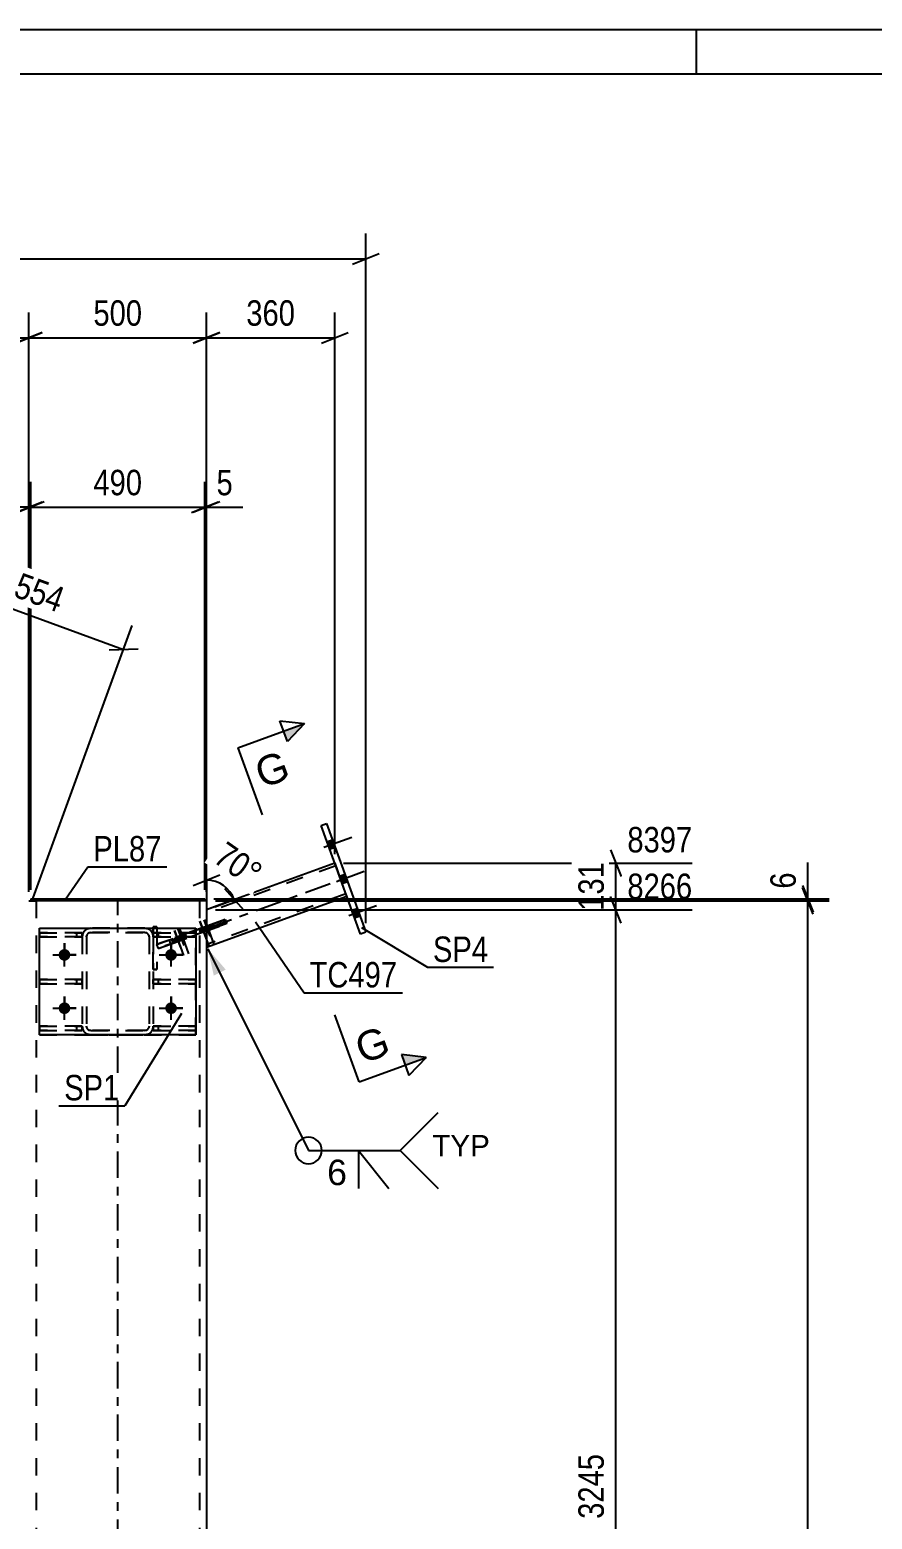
# Model space of a CAD drawing. Header units: millimetres. Extents: x 0 to 841, y 0 to 594.
# Drawn here: x 136 to 230.8, y 426.4 to 594 of the extents above; entities that cross this region are included whole.
import ezdxf

# ---------------------------------------------------------------- set-up
doc = ezdxf.new("R2010")
doc.units = ezdxf.units.MM
doc.linetypes.add('DXK_LINE_DOT2', pattern=[3.9198, 1.9599, -1.9599])
doc.linetypes.add('DXK_LINE_DOT3', pattern=[5.9187, 2.979, -0.9799, 0.9799, -0.9799])
doc.styles.add('Arial', font='arial.ttf', dxfattribs={"height": 0.2})
doc.styles.add('Arial Narrow', font='ARIALN.TTF', dxfattribs={"height": 0.2})

# ---------------------------------------------------------------- blocks, each defined once
blk = doc.blocks.new('Unknown-682348010-22620')
at = {"color": 5, "linetype": 'Continuous'}
for p, q in [((841, 594), (0, 594)), ((211, 589), (211, 594)), ((836, 589), (5, 589))]:
    blk.add_line(p, q, dxfattribs=at)
blk = doc.blocks.new('Part-682348010-18050 - 18049')
at = {"color": 7, "linetype": 'DXK_LINE_DOT2'}
for p, q in [((142.82, 492.88), (142.45, 492.8)), ((142.45, 492.8), (142.82, 492.87)), ((142.82, 492.88), (148.9, 492.88)), ((142.82, 492.88), (142.82, 492.87)), ((142.82, 492.87), (148.9, 492.87)), ((148.9, 492.87), (148.9, 492.88)), ((149.27, 492.8), (148.9, 492.88)), ((148.9, 492.87), (149.27, 492.8)), ((141.86, 491.91), (141.93, 492.28)), ((141.93, 492.28), (141.86, 491.92)), ((141.86, 491.92), (141.86, 481.83)), ((142.38, 492.1), (142.34, 491.91)), ((142.34, 491.92), (142.38, 492.1)), ((142.34, 491.92), (142.34, 481.83)), ((142.64, 492.36), (142.82, 492.4)), ((142.82, 492.39), (142.64, 492.36)), ((142.82, 492.4), (148.9, 492.4)), ((142.82, 492.39), (142.82, 492.4)), ((148.9, 492.39), (142.82, 492.39)), ((148.9, 492.4), (148.9, 492.39)), ((148.9, 492.4), (149.08, 492.36)), ((149.08, 492.36), (148.9, 492.39)), ((149.38, 491.91), (149.34, 492.1)), ((149.34, 492.1), (149.38, 491.92)), ((149.38, 491.92), (149.38, 481.83)), ((149.79, 492.28), (149.86, 491.91)), ((149.86, 491.92), (149.79, 492.28)), ((149.86, 491.92), (149.86, 481.83)), ((141.86, 481.84), (141.93, 481.47)), ((141.93, 481.47), (141.86, 481.83)), ((142.38, 481.65), (142.34, 481.84)), ((142.34, 481.83), (142.38, 481.65)), ((142.64, 481.39), (142.82, 481.35)), ((142.82, 481.36), (142.64, 481.39)), ((142.82, 481.36), (148.9, 481.36)), ((142.82, 481.35), (142.82, 481.36)), ((148.9, 481.35), (142.82, 481.35)), ((148.9, 481.35), (149.08, 481.39)), ((149.08, 481.39), (148.9, 481.36)), ((148.9, 481.36), (148.9, 481.35)), ((149.38, 481.84), (149.34, 481.65)), ((149.34, 481.65), (149.38, 481.83)), ((149.79, 481.47), (149.86, 481.84)), ((149.86, 481.83), (149.79, 481.47)), ((142.82, 480.87), (142.45, 480.95)), ((142.45, 480.95), (142.82, 480.88)), ((142.82, 480.88), (148.9, 480.88)), ((142.82, 480.87), (142.82, 480.88)), ((148.9, 480.87), (142.82, 480.87)), ((149.27, 480.95), (148.9, 480.87)), ((148.9, 480.88), (149.27, 480.95)), ((148.9, 480.88), (148.9, 480.87))]:
    blk.add_line(p, q, dxfattribs=at)
at = {"color": 7, "linetype": 'DXK_LINE_DOT3'}
blk.add_line((145.86, 486.88), (145.86, 486.87), dxfattribs=at)
at = {"color": 7, "linetype": 'DXK_LINE_DOT2'}
for centre, radius, start, end in [((142.82, 491.91), 0.96, 112.5, 157.5), ((142.82, 491.92), 0.96, 112.5, 157.5), ((142.82, 491.91), 0.48, 112.5, 157.5), ((142.82, 491.92), 0.48, 112.5, 157.5), ((148.9, 491.91), 0.48, 22.5, 67.5), ((148.9, 491.92), 0.48, 22.5, 67.5), ((148.9, 491.91), 0.96, 22.5, 67.5), ((148.9, 491.92), 0.96, 22.5, 67.5), ((142.82, 481.83), 0.96, 202.5, 247.5), ((142.82, 481.84), 0.96, 202.5, 247.5), ((142.82, 481.83), 0.48, 202.5, 247.5), ((142.82, 481.84), 0.48, 202.5, 247.5), ((148.9, 481.83), 0.48, 292.5, 337.5), ((148.9, 481.84), 0.48, 292.5, 337.5), ((148.9, 481.83), 0.96, 292.5, 337.5), ((148.9, 481.84), 0.96, 292.5, 337.5)]:
    blk.add_arc(centre, radius, start, end, dxfattribs=at)
blk = doc.blocks.new('Part-682348010-18116 - 18049')
at = {"color": 2, "linetype": 'Continuous'}
for p, q in [((135.86, 495.96), (136.06, 495.96)), ((154.99, 495.96), (136.73, 495.96)), ((155.86, 495.96), (155.66, 495.96)), ((155.86, 495.96), (155.86, 493.09)), ((155.86, 492.58), (155.86, 340.47))]:
    blk.add_line(p, q, dxfattribs=at)
at = {"color": 7, "linetype": 'DXK_LINE_DOT2'}
for p, q in [((136.06, 495.96), (136.72, 495.96)), ((136.73, 495.96), (136.33, 495.96)), ((136.66, 495.96), (136.66, 340.47)), ((136.72, 495.96), (136.73, 495.96)), ((155.66, 495.96), (154.82, 495.96)), ((155.06, 495.96), (155.06, 340.47)), ((155.86, 493.09), (155.86, 492.58))]:
    blk.add_line(p, q, dxfattribs=at)
at = {"color": 7, "linetype": 'DXK_LINE_DOT3'}
blk.add_line((145.86, 340.47), (145.86, 495.96), dxfattribs=at)
blk = doc.blocks.new('Part-682348010-18053 - 18049')
at = {"color": 2, "linetype": 'Continuous'}
for p, q in [((170.28, 500.21), (155.86, 494.96)), ((171.65, 496.45), (155.86, 490.7))]:
    blk.add_line(p, q, dxfattribs=at)
at = {"color": 7, "linetype": 'DXK_LINE_DOT2'}
for p, q in [((170.39, 499.91), (155.86, 494.62)), ((170.28, 500.21), (171.65, 496.45)), ((171.54, 496.75), (155.86, 491.04)), ((155.86, 494.96), (155.86, 490.7))]:
    blk.add_line(p, q, dxfattribs=at)
at = {"color": 7, "linetype": 'DXK_LINE_DOT3'}
blk.add_line((155.86, 492.83), (170.96, 498.33), dxfattribs=at)
blk = doc.blocks.new('Part-682348010-18061 - 18049')
at = {"color": 7, "linetype": 'DXK_LINE_DOT2'}
for p, q in [((142.45, 492.8), (142.82, 492.87)), ((142.82, 492.87), (142.45, 492.8)), ((148.9, 492.87), (142.82, 492.87)), ((148.9, 492.87), (149.27, 492.8)), ((149.27, 492.8), (148.9, 492.87)), ((141.86, 491.91), (141.93, 492.28)), ((141.93, 492.28), (141.86, 491.91)), ((141.86, 491.91), (141.86, 481.83)), ((142.38, 492.1), (142.34, 491.91)), ((142.34, 491.91), (142.38, 492.1)), ((142.34, 491.91), (142.34, 481.83)), ((142.82, 492.39), (142.64, 492.36)), ((142.64, 492.36), (142.82, 492.39)), ((148.9, 492.39), (142.82, 492.39)), ((149.08, 492.36), (148.9, 492.39)), ((148.9, 492.39), (149.08, 492.36)), ((149.38, 491.91), (149.34, 492.1)), ((149.34, 492.1), (149.38, 491.91)), ((149.38, 491.91), (149.38, 481.83)), ((149.79, 492.28), (149.86, 491.91)), ((149.86, 491.91), (149.79, 492.28)), ((149.86, 491.91), (149.86, 481.83)), ((141.93, 481.47), (141.86, 481.83)), ((141.86, 481.83), (141.93, 481.47)), ((142.34, 481.83), (142.38, 481.65)), ((142.38, 481.65), (142.34, 481.83)), ((142.64, 481.39), (142.82, 481.35)), ((142.82, 481.35), (142.64, 481.39)), ((142.82, 481.35), (148.9, 481.35)), ((148.9, 481.35), (149.08, 481.39)), ((149.08, 481.39), (148.9, 481.35)), ((149.34, 481.65), (149.38, 481.83)), ((149.38, 481.83), (149.34, 481.65)), ((149.86, 481.83), (149.79, 481.47)), ((149.79, 481.47), (149.86, 481.83)), ((142.82, 480.87), (142.45, 480.95)), ((142.45, 480.95), (142.82, 480.87)), ((148.9, 480.87), (142.82, 480.87)), ((149.27, 480.95), (148.9, 480.87)), ((148.9, 480.87), (149.27, 480.95))]:
    blk.add_line(p, q, dxfattribs=at)
at = {"color": 7, "linetype": 'DXK_LINE_DOT3'}
blk.add_line((145.86, 486.87), (145.86, 486.87), dxfattribs=at)
at = {"color": 7, "linetype": 'DXK_LINE_DOT2'}
for centre, radius, start, end in [((142.82, 491.91), 0.96, 112.5, 157.5), ((142.82, 491.91), 0.96, 112.5, 157.5), ((142.82, 491.91), 0.48, 112.5, 157.5), ((142.82, 491.91), 0.48, 112.5, 157.5), ((148.9, 491.91), 0.48, 22.5, 67.5), ((148.9, 491.91), 0.48, 22.5, 67.5), ((148.9, 491.91), 0.96, 22.5, 67.5), ((148.9, 491.91), 0.96, 22.5, 67.5), ((142.82, 481.83), 0.96, 202.5, 247.5), ((142.82, 481.83), 0.96, 202.5, 247.5), ((142.82, 481.83), 0.48, 202.5, 247.5), ((142.82, 481.83), 0.48, 202.5, 247.5), ((148.9, 481.83), 0.48, 292.5, 337.5), ((148.9, 481.83), 0.48, 292.5, 337.5), ((148.9, 481.83), 0.96, 292.5, 337.5), ((148.9, 481.83), 0.96, 292.5, 337.5)]:
    blk.add_arc(centre, radius, start, end, dxfattribs=at)
blk = doc.blocks.new('Part-682348010-18062 - 18049')
at = {"color": 7, "linetype": 'DXK_LINE_DOT2'}
for p, q in [((137.06, 480.87), (137.06, 492.87)), ((137.06, 492.87), (154.66, 492.87)), ((137.06, 492.87), (154.66, 492.87)), ((154.66, 480.87), (154.66, 492.87)), ((154.66, 480.87), (137.06, 480.87)), ((137.06, 480.87), (137.06, 480.87)), ((137.06, 480.87), (154.66, 480.87)), ((154.66, 480.87), (154.66, 480.87))]:
    blk.add_line(p, q, dxfattribs=at)
blk = doc.blocks.new('Part-682348010-18065 - 18049')
at = {"color": 2, "linetype": 'Continuous'}
for p, q in [((137.06, 480.87), (137.06, 492.87)), ((137.06, 492.87), (154.66, 492.87)), ((154.66, 492.87), (154.66, 480.87)), ((154.66, 480.87), (137.06, 480.87))]:
    blk.add_line(p, q, dxfattribs=at)
blk = doc.blocks.new('Part-682348010-18089 - 18049')
at = {"color": 2, "linetype": 'Continuous'}
for p, q in [((168.74, 504.44), (169.34, 504.66)), ((169.34, 504.66), (173.79, 492.44)), ((173.18, 492.22), (168.74, 504.44)), ((173.79, 492.44), (173.18, 492.22))]:
    blk.add_line(p, q, dxfattribs=at)
blk = doc.blocks.new('Part-682348010-18090 - 18049')
at = {"color": 2, "linetype": 'Continuous'}
for p, q in [((136.06, 496.2), (155.66, 496.2)), ((136.06, 496.2), (136.06, 495.96)), ((136.06, 495.96), (136.73, 495.96)), ((155.66, 495.96), (154.99, 495.96)), ((155.66, 496.2), (155.66, 495.96))]:
    blk.add_line(p, q, dxfattribs=at)
at = {"color": 7, "linetype": 'DXK_LINE_DOT2'}
blk.add_line((154.99, 495.96), (136.73, 495.96), dxfattribs=at)
blk = doc.blocks.new('Part-682348010-18091 - 18049')
at = {"color": 7, "linetype": 'DXK_LINE_DOT2'}
for p, q in [((154.66, 487.11), (149.86, 487.11)), ((149.86, 487.11), (149.86, 486.63)), ((149.86, 486.63), (154.66, 486.63)), ((150.46, 486.63), (150.46, 487.11)), ((154.66, 486.63), (154.66, 487.11))]:
    blk.add_line(p, q, dxfattribs=at)
blk = doc.blocks.new('Part-682348010-18092 - 18049')
at = {"color": 7, "linetype": 'DXK_LINE_DOT2'}
for p, q in [((154.66, 492.37), (149.86, 492.37)), ((149.86, 492.37), (149.86, 491.89)), ((149.86, 491.89), (154.66, 491.89)), ((150.46, 491.89), (150.46, 492.37)), ((154.66, 491.89), (154.66, 492.37))]:
    blk.add_line(p, q, dxfattribs=at)
blk = doc.blocks.new('Part-682348010-18093 - 18049')
at = {"color": 7, "linetype": 'DXK_LINE_DOT2'}
for p, q in [((154.66, 481.85), (149.86, 481.85)), ((149.86, 481.85), (149.86, 481.37)), ((149.86, 481.37), (154.66, 481.37)), ((150.46, 481.37), (150.46, 481.85)), ((154.66, 481.37), (154.66, 481.85))]:
    blk.add_line(p, q, dxfattribs=at)
blk = doc.blocks.new('Part-682348010-18094 - 18049')
at = {"color": 7, "linetype": 'DXK_LINE_DOT2'}
for p, q in [((141.86, 487.11), (137.06, 487.11)), ((137.06, 487.11), (137.06, 486.63)), ((137.06, 486.63), (141.86, 486.63)), ((141.26, 486.63), (141.26, 487.11)), ((141.86, 486.63), (141.86, 487.11))]:
    blk.add_line(p, q, dxfattribs=at)
blk = doc.blocks.new('Part-682348010-18095 - 18049')
at = {"color": 7, "linetype": 'DXK_LINE_DOT2'}
for p, q in [((141.86, 492.37), (137.06, 492.37)), ((137.06, 492.37), (137.06, 491.89)), ((137.06, 491.89), (141.86, 491.89)), ((141.26, 491.89), (141.26, 492.37)), ((141.86, 491.89), (141.86, 492.37))]:
    blk.add_line(p, q, dxfattribs=at)
blk = doc.blocks.new('Part-682348010-18096 - 18049')
at = {"color": 7, "linetype": 'DXK_LINE_DOT2'}
for p, q in [((141.86, 481.85), (137.06, 481.85)), ((137.06, 481.85), (137.06, 481.37)), ((137.06, 481.37), (141.86, 481.37)), ((141.26, 481.37), (141.26, 481.85)), ((141.86, 481.37), (141.86, 481.85))]:
    blk.add_line(p, q, dxfattribs=at)
blk = doc.blocks.new('Part-682348010-18097 - 18049')
at = {"color": 7, "linetype": 'DXK_LINE_DOT2'}
for p, q in [((149.86, 486.63), (149.86, 487.11)), ((149.86, 487.11), (154.66, 487.11)), ((154.66, 486.63), (149.86, 486.63)), ((150.46, 486.63), (150.46, 487.11)), ((154.66, 487.11), (154.66, 486.63))]:
    blk.add_line(p, q, dxfattribs=at)
blk = doc.blocks.new('Part-682348010-18098 - 18049')
at = {"color": 7, "linetype": 'DXK_LINE_DOT2'}
for p, q in [((149.86, 491.89), (149.86, 492.37)), ((149.86, 492.37), (154.66, 492.37)), ((154.66, 491.89), (149.86, 491.89)), ((150.46, 491.89), (150.46, 492.37)), ((154.66, 492.37), (154.66, 491.89))]:
    blk.add_line(p, q, dxfattribs=at)
blk = doc.blocks.new('Part-682348010-18099 - 18049')
at = {"color": 7, "linetype": 'DXK_LINE_DOT2'}
for p, q in [((149.86, 481.37), (149.86, 481.85)), ((149.86, 481.85), (154.66, 481.85)), ((154.66, 481.37), (149.86, 481.37)), ((150.46, 481.37), (150.46, 481.85)), ((154.66, 481.85), (154.66, 481.37))]:
    blk.add_line(p, q, dxfattribs=at)
blk = doc.blocks.new('Part-682348010-18100 - 18049')
at = {"color": 7, "linetype": 'DXK_LINE_DOT2'}
for p, q in [((137.06, 487.11), (141.86, 487.11)), ((137.06, 486.63), (137.06, 487.11)), ((141.86, 486.63), (137.06, 486.63)), ((141.26, 486.63), (141.26, 487.11)), ((141.86, 487.11), (141.86, 486.63))]:
    blk.add_line(p, q, dxfattribs=at)
blk = doc.blocks.new('Part-682348010-18101 - 18049')
at = {"color": 7, "linetype": 'DXK_LINE_DOT2'}
for p, q in [((137.06, 492.37), (141.86, 492.37)), ((137.06, 491.89), (137.06, 492.37)), ((141.86, 491.89), (137.06, 491.89)), ((141.26, 491.89), (141.26, 492.37)), ((141.86, 492.37), (141.86, 491.89))]:
    blk.add_line(p, q, dxfattribs=at)
blk = doc.blocks.new('Part-682348010-18102 - 18049')
at = {"color": 7, "linetype": 'DXK_LINE_DOT2'}
for p, q in [((137.06, 481.85), (141.86, 481.85)), ((137.06, 481.37), (137.06, 481.85)), ((141.86, 481.37), (137.06, 481.37)), ((141.26, 481.37), (141.26, 481.85)), ((141.86, 481.85), (141.86, 481.37))]:
    blk.add_line(p, q, dxfattribs=at)
blk = doc.blocks.new('Part-682348010-18103 - 18049')
at = {"color": 7, "linetype": 'DXK_LINE_DOT2'}
for p, q in [((149.86, 488.23), (149.86, 493.03)), ((149.86, 493.03), (150.26, 493.03)), ((150.26, 493.03), (149.86, 493.03)), ((150.26, 493.03), (150.26, 488.23)), ((150.26, 488.23), (149.86, 488.23)), ((149.86, 488.23), (150.26, 488.23))]:
    blk.add_line(p, q, dxfattribs=at)
blk = doc.blocks.new('Part-682348010-18105 - 18049')
at = {"color": 2, "linetype": 'Continuous'}
for p, q in [((149.86, 493.03), (149.86, 492.87)), ((150.26, 493.03), (149.86, 493.03)), ((150.26, 493.03), (150.26, 492.87))]:
    blk.add_line(p, q, dxfattribs=at)
at = {"color": 7, "linetype": 'DXK_LINE_DOT2'}
for p, q in [((149.86, 492.87), (149.86, 488.23)), ((150.26, 492.87), (150.26, 488.23)), ((150.26, 488.23), (149.86, 488.23))]:
    blk.add_line(p, q, dxfattribs=at)
blk = doc.blocks.new('Part-682348010-18135 - 18049')
at = {"color": 7, "linetype": 'DXK_LINE_DOT2'}
for p, q in [((150.24, 491.04), (156.54, 493.34)), ((156.71, 492.89), (150.4, 490.59)), ((157.8, 493.79), (151.63, 491.55)), ((151.8, 491.1), (157.96, 493.34)), ((156.54, 493.34), (157.8, 493.79)), ((156.54, 493.34), (156.71, 492.89)), ((157.96, 493.34), (156.71, 492.89)), ((157.8, 493.79), (157.96, 493.34)), ((151.63, 491.55), (150.24, 491.04)), ((151.63, 491.55), (151.8, 491.1)), ((150.24, 491.04), (150.24, 491.04)), ((150.24, 491.04), (150.4, 490.59)), ((150.24, 491.04), (150.4, 490.59)), ((150.4, 490.59), (151.8, 491.1)), ((150.4, 490.59), (150.4, 490.59))]:
    blk.add_line(p, q, dxfattribs=at)
blk = doc.blocks.new('Part-682348010-18136 - 18049')
at = {"color": 2, "linetype": 'Continuous'}
for p, q in [((157.96, 493.85), (154.66, 492.65)), ((158.12, 493.4), (154.66, 492.14)), ((157.96, 493.85), (158.12, 493.4))]:
    blk.add_line(p, q, dxfattribs=at)
at = {"color": 7, "linetype": 'DXK_LINE_DOT2'}
for p, q in [((156.71, 492.89), (156.54, 493.34)), ((154.66, 492.65), (150.24, 491.04)), ((150.4, 490.59), (154.66, 492.14)), ((152.1, 491.21), (151.93, 491.66)), ((150.24, 491.04), (150.4, 490.59))]:
    blk.add_line(p, q, dxfattribs=at)
blk = doc.blocks.new('Bolt-682348010-18138 - 18049')
at = {"color": 1, "linetype": 'Continuous'}
for p, q in [((139.86, 491.19), (139.86, 490.32)), ((151.86, 491.19), (151.86, 490.32)), ((138.54, 489.87), (139.42, 489.87)), ((141.18, 489.87), (140.3, 489.87)), ((150.54, 489.87), (151.42, 489.87)), ((153.18, 489.87), (152.3, 489.87)), ((139.86, 488.55), (139.86, 489.43)), ((151.86, 488.55), (151.86, 489.43)), ((139.86, 485.19), (139.86, 484.32)), ((151.86, 485.19), (151.86, 484.32)), ((138.54, 483.87), (139.42, 483.87)), ((139.86, 482.55), (139.86, 483.43)), ((141.18, 483.87), (140.3, 483.87)), ((150.54, 483.87), (151.42, 483.87)), ((151.86, 482.55), (151.86, 483.43)), ((153.18, 483.87), (152.3, 483.87))]:
    blk.add_line(p, q, dxfattribs=at)
blk = doc.blocks.new('Bolt-682348010-18140 - 18049')
at = {"linetype": 'Continuous'}
for points in [[(139.2, 489.87, -1), (140.52, 489.87, -1)], [(151.2, 489.87, -1), (152.52, 489.87, -1)], [(139.2, 483.87, -1), (140.52, 483.87, -1)], [(151.2, 483.87, -1), (152.52, 483.87, -1)]]:
    blk.add_hatch(color=1, dxfattribs=at).paths.add_polyline_path(points)
at = {"color": 1, "linetype": 'Continuous'}
for p, q in [((139.86, 488.55), (139.86, 491.19)), ((151.86, 488.55), (151.86, 491.19)), ((138.54, 489.87), (141.18, 489.87)), ((150.54, 489.87), (153.18, 489.87)), ((139.86, 482.55), (139.86, 485.19)), ((151.86, 482.55), (151.86, 485.19)), ((138.54, 483.87), (141.18, 483.87)), ((150.54, 483.87), (153.18, 483.87))]:
    blk.add_line(p, q, dxfattribs=at)
blk = doc.blocks.new('Bolt-682348010-18143 - 18049')
at = {"linetype": 'Continuous'}
for points in [[(170.31, 501.99), (170.01, 502.81), (169.41, 502.6), (169.71, 501.77)], [(170.31, 501.99), (170.01, 502.81), (169.41, 502.6), (169.71, 501.77)], [(170.31, 501.99), (170.01, 502.81), (169.41, 502.6), (169.71, 501.77)], [(171.71, 498.13), (171.41, 498.96), (170.81, 498.74), (171.11, 497.92)], [(171.71, 498.13), (171.41, 498.96), (170.81, 498.74), (171.11, 497.92)], [(173.12, 494.28), (172.81, 495.11), (172.21, 494.89), (172.51, 494.06)], [(173.12, 494.28), (172.81, 495.11), (172.21, 494.89), (172.51, 494.06)], [(173.12, 494.28), (172.81, 495.11), (172.21, 494.89), (172.51, 494.06)]]:
    blk.add_hatch(color=1, dxfattribs=at).paths.add_polyline_path(points)
at = {"color": 1, "linetype": 'Continuous'}
for p, q in [((169.07, 502), (172.19, 503.14)), ((169.07, 502), (172.19, 503.14)), ((169.07, 502), (172.19, 503.14)), ((169.41, 502.6), (170.01, 502.81)), ((169.41, 502.6), (170.01, 502.81)), ((169.41, 502.6), (170.01, 502.81)), ((169.71, 501.77), (170.31, 501.99)), ((169.71, 501.77), (170.31, 501.99)), ((169.71, 501.77), (170.31, 501.99)), ((170.47, 498.15), (173.59, 499.29)), ((170.47, 498.15), (173.59, 499.29)), ((170.81, 498.74), (171.41, 498.96)), ((170.81, 498.74), (171.41, 498.96)), ((171.11, 497.92), (171.71, 498.13)), ((171.11, 497.92), (171.71, 498.13)), ((171.88, 494.3), (175, 495.43)), ((171.88, 494.3), (175, 495.43)), ((171.88, 494.3), (175, 495.43)), ((172.21, 494.89), (172.81, 495.11)), ((172.21, 494.89), (172.81, 495.11)), ((172.21, 494.89), (172.81, 495.11)), ((172.51, 494.06), (173.12, 494.28)), ((172.51, 494.06), (173.12, 494.28)), ((172.51, 494.06), (173.12, 494.28))]:
    blk.add_line(p, q, dxfattribs=at)
blk = doc.blocks.new('Bolt-682348010-18144 - 18049')
at = {"color": 1, "linetype": 'DXK_LINE_DOT2'}
for p, q in [((155.1, 493.66), (156.12, 490.84)), ((155.48, 492.95), (155.64, 492.5)), ((155.55, 493.83), (156.57, 491.01)), ((155.71, 493.03), (155.87, 492.58)), ((156.16, 493.2), (156.32, 492.75)), ((152.13, 491.73), (152.3, 491.28)), ((152.2, 492.61), (153.22, 489.79)), ((152.58, 491.89), (152.74, 491.44)), ((152.64, 492.77), (153.67, 489.95)), ((152.81, 491.98), (152.97, 491.53)), ((153.26, 492.14), (153.42, 491.69)), ((155.03, 492.79), (155.2, 492.34))]:
    blk.add_line(p, q, dxfattribs=at)
blk = doc.blocks.new('Bolt-682348010-18145 - 18049')
at = {"linetype": 'Continuous'}
for points in [[(155.69, 493.03), (155.02, 492.78), (155.18, 492.33), (155.86, 492.58)], [(156.26, 493.23), (155.58, 492.99), (155.75, 492.54), (156.42, 492.78)], [(152.86, 492), (152.18, 491.75), (152.35, 491.3), (153.02, 491.55)], [(153.43, 492.2), (152.75, 491.96), (152.91, 491.5), (153.59, 491.75)]]:
    blk.add_hatch(color=1, dxfattribs=at).paths.add_polyline_path(points)
at = {"color": 1, "linetype": 'Continuous'}
for p, q in [((155.08, 493.66), (156.11, 490.84)), ((155.58, 492.99), (155.75, 492.54)), ((155.65, 493.86), (156.67, 491.04)), ((155.69, 493.03), (155.86, 492.58)), ((156.26, 493.23), (156.42, 492.78)), ((152.18, 491.75), (152.35, 491.3)), ((152.25, 492.63), (153.27, 489.81)), ((152.75, 491.96), (152.91, 491.5)), ((152.81, 492.83), (153.84, 490.01)), ((152.86, 492), (153.02, 491.55)), ((153.43, 492.2), (153.59, 491.75)), ((155.02, 492.78), (155.18, 492.33))]:
    blk.add_line(p, q, dxfattribs=at)
blk = doc.blocks.new('StraightDimension-682348010-40985 - 18049')
at = {"color": 7, "linetype": 'Continuous'}
for p, q in [((61.86, 522.89), (61.86, 571.08)), ((173.79, 493.44), (173.79, 571.08)), ((63.36, 568.83), (60.36, 567.63)), ((172.29, 567.63), (175.29, 568.83)), ((61.86, 568.23), (173.79, 568.23))]:
    blk.add_line(p, q, dxfattribs=at)
at = {"color": 0}
blk.add_wipeout([(122.08, 568.98), (122.08, 573.18), (113.57, 573.18), (113.57, 568.98)], dxfattribs=at)
at = {"color": 3, "style": 'Arial Narrow'}
blk.add_text('2798', height=2.863, dxfattribs=at).set_placement((114.17, 569.58))
blk = doc.blocks.new('StraightDimension-682348010-47891 - 18049')
at = {"color": 7, "linetype": 'Continuous'}
for p, q in [((136.06, 497.2), (136.06, 543.11)), ((155.66, 497.2), (155.66, 543.11)), ((137.56, 540.86), (134.56, 539.66)), ((136.06, 540.26), (155.66, 540.26)), ((154.16, 539.66), (157.16, 540.86))]:
    blk.add_line(p, q, dxfattribs=at)
at = {"color": 0}
blk.add_wipeout([(149.2, 541.01), (149.2, 545.21), (142.52, 545.21), (142.52, 541.01)], dxfattribs=at)
at = {"color": 3, "style": 'Arial Narrow'}
blk.add_text('490', height=2.863, dxfattribs=at).set_placement((143.12, 541.61))
blk = doc.blocks.new('StraightDimension-682348010-41062 - 18049')
at = {"color": 7, "linetype": 'Continuous'}
for p, q in [((201.32, 501.71), (202.52, 498.71)), ((171.28, 500.21), (210.53, 500.21)), ((201.92, 494.96), (201.92, 500.21)), ((202.52, 493.46), (201.32, 496.46)), ((156.86, 494.96), (210.53, 494.96))]:
    blk.add_line(p, q, dxfattribs=at)
at = {"color": 0, "linetype": 'Continuous'}
blk.add_wipeout([(211.13, 500.81), (211.13, 505.01), (202.62, 505.01), (202.62, 500.81)], dxfattribs=at)
at = {"color": 0}
blk.add_wipeout([(201.17, 500.93), (196.97, 500.93), (196.97, 494.24), (201.17, 494.24)], dxfattribs=at)
at = {"color": 3, "linetype": 'Continuous', "style": 'Arial Narrow'}
blk.add_text('8397', height=2.863, dxfattribs=at).set_placement((203.22, 501.41))
at = {"color": 3, "style": 'Arial Narrow'}
blk.add_text('131', height=2.863, rotation=90.0002, dxfattribs=at).set_placement((200.57, 494.84))
blk = doc.blocks.new('StraightDimension-682348010-41063 - 18049')
at = {"color": 7, "linetype": 'Continuous'}
for p, q in [((202.52, 493.46), (201.32, 496.46)), ((156.86, 494.96), (210.53, 494.96)), ((201.92, 365.15), (201.92, 494.96)), ((201.32, 366.65), (202.52, 363.65)), ((166.33, 365.15), (219.23, 365.15))]:
    blk.add_line(p, q, dxfattribs=at)
at = {"color": 0, "linetype": 'Continuous'}
blk.add_wipeout([(211.13, 495.56), (211.13, 499.76), (202.62, 499.76), (202.62, 495.56)], dxfattribs=at)
at = {"color": 0}
blk.add_wipeout([(201.17, 434.31), (196.97, 434.31), (196.97, 425.8), (201.17, 425.8)], dxfattribs=at)
at = {"color": 3, "linetype": 'Continuous', "style": 'Arial Narrow'}
blk.add_text('8266', height=2.863, dxfattribs=at).set_placement((203.22, 496.16))
at = {"color": 3, "style": 'Arial Narrow'}
blk.add_text('3245', height=2.863, rotation=90.0002, dxfattribs=at).set_placement((200.57, 426.4))
blk = doc.blocks.new('StraightDimension-682348010-41126 - 18049')
at = {"color": 7, "linetype": 'Continuous'}
for p, q in [((222.93, 497.7), (224.13, 494.7)), ((224.13, 494.46), (222.93, 497.46)), ((156.66, 496.2), (225.93, 496.2)), ((156.86, 495.96), (225.93, 495.96)), ((223.53, 495.96), (223.53, 496.2))]:
    blk.add_line(p, q, dxfattribs=at)
at = {"color": 0}
blk.add_wipeout([(222.78, 499.75), (218.58, 499.75), (218.58, 496.73), (222.78, 496.73)], dxfattribs=at)
at = {"color": 7, "linetype": 'Continuous'}
blk.add_line((223.53, 496.2), (223.53, 500.28), dxfattribs=at)
blk.add_line((223.53, 496.2), (223.53, 500.28), dxfattribs=at)
at = {"color": 3, "style": 'Arial Narrow'}
blk.add_text('6', height=2.86, rotation=90.0002, dxfattribs=at).set_placement((222.18, 497.33))
blk = doc.blocks.new('StraightDimension-682348010-41127 - 18049')
at = {"color": 7, "linetype": 'Continuous'}
for p, q in [((224.13, 494.46), (222.93, 497.46)), ((156.86, 495.96), (225.93, 495.96)), ((223.53, 326.37), (223.53, 495.96))]:
    blk.add_line(p, q, dxfattribs=at)
blk = doc.blocks.new('StraightDimension-682348010-41190 - 18049')
at = {"color": 7, "linetype": 'Continuous'}
for p, q in [((155.86, 496.96), (155.86, 562.19)), ((170.28, 501.21), (170.28, 562.19)), ((157.36, 559.94), (154.36, 558.74)), ((168.78, 558.74), (171.78, 559.94)), ((155.86, 559.34), (170.28, 559.34))]:
    blk.add_line(p, q, dxfattribs=at)
at = {"color": 0}
blk.add_wipeout([(166.41, 560.09), (166.41, 564.29), (159.73, 564.29), (159.73, 560.09)], dxfattribs=at)
at = {"color": 3, "style": 'Arial Narrow'}
blk.add_text('360', height=2.863, dxfattribs=at).set_placement((160.33, 560.69))
blk = doc.blocks.new('StraightDimension-682348010-41191 - 18049')
at = {"color": 7, "linetype": 'Continuous'}
for p, q in [((135.86, 496.96), (135.86, 562.19)), ((155.86, 496.96), (155.86, 562.19)), ((137.36, 559.94), (134.36, 558.74)), ((154.36, 558.74), (157.36, 559.94)), ((135.86, 559.34), (155.86, 559.34))]:
    blk.add_line(p, q, dxfattribs=at)
at = {"color": 0}
blk.add_wipeout([(149.2, 560.09), (149.2, 564.29), (142.52, 564.29), (142.52, 560.09)], dxfattribs=at)
at = {"color": 3, "style": 'Arial Narrow'}
blk.add_text('500', height=2.863, dxfattribs=at).set_placement((143.12, 560.69))
blk = doc.blocks.new('StraightDimension-682348010-41192 - 18049')
at = {"color": 7, "linetype": 'Continuous'}
for p, q in [((61.86, 522.89), (61.86, 562.19)), ((135.86, 496.96), (135.86, 562.19)), ((63.36, 559.94), (60.36, 558.74)), ((134.36, 558.74), (137.36, 559.94)), ((61.86, 559.34), (135.86, 559.34))]:
    blk.add_line(p, q, dxfattribs=at)
at = {"color": 0}
blk.add_wipeout([(103.12, 560.09), (103.12, 564.29), (94.6, 564.29), (94.6, 560.09)], dxfattribs=at)
at = {"color": 3, "style": 'Arial Narrow'}
blk.add_text('1850', height=2.863, dxfattribs=at).set_placement((95.2, 560.69))
blk = doc.blocks.new('StraightDimension-682348010-47890 - 18049')
at = {"color": 7, "linetype": 'Continuous'}
for p, q in [((155.66, 497.2), (155.66, 543.11)), ((155.86, 496.96), (155.86, 543.11)), ((154.16, 539.66), (157.16, 540.86)), ((157.36, 540.86), (154.36, 539.66)), ((155.66, 540.26), (155.86, 540.26))]:
    blk.add_line(p, q, dxfattribs=at)
at = {"color": 0}
blk.add_wipeout([(159.41, 541.01), (159.41, 545.21), (156.38, 545.21), (156.38, 541.01)], dxfattribs=at)
at = {"color": 7, "linetype": 'Continuous'}
blk.add_line((155.86, 540.26), (159.94, 540.26), dxfattribs=at)
blk.add_line((155.86, 540.26), (159.94, 540.26), dxfattribs=at)
at = {"color": 3, "style": 'Arial Narrow'}
blk.add_text('5', height=2.86, dxfattribs=at).set_placement((156.98, 541.61))
blk = doc.blocks.new('StraightDimension-682348010-47892 - 18049')
at = {"color": 7, "linetype": 'Continuous'}
for p, q in [((135.86, 496.96), (135.86, 543.11)), ((136.06, 497.2), (136.06, 543.11)), ((134.36, 539.66), (137.36, 540.86)), ((137.56, 540.86), (134.56, 539.66)), ((135.86, 540.26), (136.06, 540.26))]:
    blk.add_line(p, q, dxfattribs=at)
at = {"color": 0}
blk.add_wipeout([(135.33, 541.01), (135.33, 545.21), (132.31, 545.21), (132.31, 541.01)], dxfattribs=at)
at = {"color": 7, "linetype": 'Continuous'}
blk.add_line((135.86, 540.26), (131.78, 540.26), dxfattribs=at)
blk.add_line((135.86, 540.26), (131.78, 540.26), dxfattribs=at)
at = {"color": 3, "style": 'Arial Narrow'}
blk.add_text('5', height=2.86, dxfattribs=at).set_placement((132.91, 541.61))
blk = doc.blocks.new('StraightDimension-682348010-48047 - 18049')
at = {"color": 7, "linetype": 'Continuous'}
for p, q in [((120.71, 518.14), (126.67, 534.52)), ((127.31, 531.89), (124.08, 531.79)), ((125.7, 531.84), (146.52, 524.26)), ((136.2, 495.9), (147.5, 526.94)), ((144.91, 524.21), (148.14, 524.31))]:
    blk.add_line(p, q, dxfattribs=at)
at = {"color": 0}
blk.add_wipeout([(139.51, 527.61), (140.94, 531.56), (134.66, 533.85), (133.23, 529.9)], dxfattribs=at)
at = {"color": 3, "style": 'Arial Narrow'}
blk.add_text('554', height=2.863, rotation=-20.002, dxfattribs=at).set_placement((133.99, 530.26))
blk = doc.blocks.new('AngleDimension-682348010-54033 - 18049')
at = {"color": 7, "linetype": 'Continuous'}
for p, q in [((154.36, 497.68), (157.36, 498.88)), ((155.86, 498.28), (155.86, 494.96)), ((160.06, 494.89), (157.9, 497.3)), ((158.98, 496.1), (155.86, 494.96)), ((156.8, 495.3), (158.98, 496.1))]:
    blk.add_line(p, q, dxfattribs=at)
blk.add_arc((155.86, 494.96), 3.32, 20, 90, dxfattribs=at)
at = {"color": 0}
blk.add_wipeout([(160.92, 496.57), (163.33, 500.01), (158.04, 503.71), (155.63, 500.27)], dxfattribs=at)
at = {"color": 3, "style": 'Arial Narrow'}
blk.add_text('70°', height=2.863, rotation=-35.002, dxfattribs=at).set_placement((156.47, 500.42))
blk = doc.blocks.new('Mark-682348010-31688 - 18049')
at = {"color": 0}
blk.add_wipeout([(187.55, 489.08), (187.55, 492.08), (181.34, 492.08), (181.34, 489.08)], dxfattribs=at)
blk.add_wipeout([(187.55, 489.08), (187.55, 492.08), (181.34, 492.08), (181.34, 489.08)], dxfattribs=at)
at = {"color": 30, "linetype": 'Continuous'}
for p, q in [((173.31, 492.95), (180.74, 488.48)), ((180.74, 488.48), (188.15, 488.48))]:
    blk.add_line(p, q, dxfattribs=at)
at = {"color": 3, "style": 'Arial Narrow'}
blk.add_text('SP4', height=2.863, dxfattribs=at).set_placement((181.34, 489.08))
blk = doc.blocks.new('SectionMark-682348010-31797 - 18049')
at = {"linetype": 'Continuous'}
blk.add_hatch(color=6, dxfattribs=at).paths.add_polyline_path([(178.21, 477.48), (177.78, 478.65), (180.56, 478.33)])
at = {"color": 6, "linetype": 'Continuous'}
for p, q in [((164.1, 516.23), (166.88, 515.91)), ((180.56, 478.33), (177.78, 478.65)), ((177.78, 478.65), (178.64, 476.3)), ((180.56, 478.33), (178.64, 476.3))]:
    blk.add_line(p, q, dxfattribs=at)
at = {"color": 0, "linetype": 'Continuous'}
for points in [[(165.51, 509.82), (164.31, 513.11), (160.9, 511.87), (162.1, 508.58)], [(176.79, 478.82), (175.59, 482.11), (172.18, 480.87), (173.38, 477.58)]]:
    blk.add_wipeout(points, dxfattribs=at)
at = {"linetype": 'Continuous'}
blk.add_hatch(color=6, dxfattribs=at).paths.add_polyline_path([(164.96, 513.88), (164.53, 515.05), (166.88, 515.91)])
at = {"color": 6, "linetype": 'Continuous'}
for p, q in [((159.36, 513.17), (166.88, 515.91)), ((164.96, 513.88), (164.1, 516.23)), ((166.88, 515.91), (164.96, 513.88)), ((159.36, 513.17), (162.1, 505.65)), ((173.04, 475.6), (170.3, 483.11)), ((173.04, 475.6), (180.56, 478.33))]:
    blk.add_line(p, q, dxfattribs=at)
at = {"color": 3, "linetype": 'Continuous', "style": 'Arial'}
for p in [(162.1, 508.58), (173.38, 477.58)]:
    blk.add_text('G', height=3.34, rotation=20.002, dxfattribs=at).set_placement(p)
blk = doc.blocks.new('Mark-682348010-34868 - 18049')
at = {"color": 0}
blk.add_wipeout([(177.32, 486.21), (177.32, 489.21), (167.45, 489.21), (167.45, 486.21)], dxfattribs=at)
blk.add_wipeout([(177.32, 486.21), (177.32, 489.21), (167.45, 489.21), (167.45, 486.21)], dxfattribs=at)
at = {"color": 30, "linetype": 'Continuous'}
for p, q in [((161.38, 493.6), (166.85, 485.61)), ((166.85, 485.61), (177.92, 485.61))]:
    blk.add_line(p, q, dxfattribs=at)
at = {"color": 3, "style": 'Arial Narrow'}
blk.add_text('TC497', height=2.863, dxfattribs=at).set_placement((167.45, 486.21))
blk = doc.blocks.new('Mark-682348010-34886 - 18049')
at = {"color": 0}
blk.add_wipeout([(146.04, 473.5), (146.04, 476.5), (139.83, 476.5), (139.83, 473.5)], dxfattribs=at)
blk.add_wipeout([(146.04, 473.5), (146.04, 476.5), (139.83, 476.5), (139.83, 473.5)], dxfattribs=at)
at = {"color": 30, "linetype": 'Continuous'}
for p in [(153.05, 483.28), (139.23, 472.9)]:
    blk.add_line(p, (146.64, 472.9), dxfattribs=at)
at = {"color": 3, "style": 'Arial Narrow'}
blk.add_text('SP1', height=2.863, dxfattribs=at).set_placement((139.83, 473.5))
blk = doc.blocks.new('Mark-682348010-34895 - 18049')
at = {"color": 0}
blk.add_wipeout([(150.78, 500.39), (150.78, 503.39), (143.11, 503.39), (143.11, 500.39)], dxfattribs=at)
blk.add_wipeout([(150.78, 500.39), (150.78, 503.39), (143.11, 503.39), (143.11, 500.39)], dxfattribs=at)
at = {"color": 30, "linetype": 'Continuous'}
for p, q in [((139.99, 496.14), (142.51, 499.79)), ((142.51, 499.79), (151.38, 499.79))]:
    blk.add_line(p, q, dxfattribs=at)
at = {"color": 3, "style": 'Arial Narrow'}
blk.add_text('PL87', height=2.863, dxfattribs=at).set_placement((143.11, 500.39))
blk = doc.blocks.new('WeldMark-682348010-35345 - 18049')
at = {"linetype": 'Continuous'}
blk.add_hatch(color=30, dxfattribs=at).paths.add_polyline_path([(156.67, 487.55), (156, 490.57), (158.01, 488.22)])
at = {"color": 30, "linetype": 'Continuous'}
blk.add_line((156, 490.57), (167.33, 467.86), dxfattribs=at)
at = {"color": 3, "linetype": 'Continuous'}
for p, q in [((177.66, 467.86), (181.94, 472.14)), ((172.94, 467.86), (176.37, 463.57)), ((172.94, 467.86), (172.94, 463.57)), ((177.66, 467.86), (181.94, 463.57))]:
    blk.add_line(p, q, dxfattribs=at)
blk.add_arc((167.33, 467.86), 1.5, 90, 270, dxfattribs=at)
at = {"color": 0}
blk.add_wipeout([(171.86, 463.76), (171.86, 467.16), (169.23, 467.16), (169.23, 463.76)], dxfattribs=at)
at = {"color": 30, "linetype": 'Continuous'}
blk.add_line((167.33, 467.86), (177.66, 467.86), dxfattribs=at)
at = {"color": 3, "linetype": 'Continuous'}
blk.add_arc((167.33, 467.86), 1.5, 270, 90, dxfattribs=at)
at = {"color": 3, "style": 'Arial'}
blk.add_text('6', height=2.87, dxfattribs=at).set_placement((169.43, 463.96))
at = {"color": 0, "linetype": 'Continuous'}
blk.add_wipeout([(187.74, 467.21), (187.74, 469.71), (181.26, 469.71), (181.26, 467.21)], dxfattribs=at)
blk.add_wipeout([(187.74, 467.21), (187.74, 469.71), (181.26, 469.71), (181.26, 467.21)], dxfattribs=at)
at = {"color": 3, "linetype": 'Continuous', "style": 'Arial'}
blk.add_text('TYP', height=2.388, dxfattribs=at).set_placement((181.26, 467.21))

msp = doc.modelspace()

# ---------------------------------------------------------------- block references
for name in ['Unknown-682348010-22620', 'Part-682348010-18089 - 18049', 'Bolt-682348010-18143 - 18049', 'Part-682348010-18053 - 18049', 'Part-682348010-18116 - 18049', 'Part-682348010-18090 - 18049', 'Part-682348010-18062 - 18049', 'Part-682348010-18065 - 18049', 'Part-682348010-18050 - 18049', 'Part-682348010-18061 - 18049', 'Part-682348010-18103 - 18049', 'Part-682348010-18105 - 18049', 'Part-682348010-18136 - 18049', 'Part-682348010-18135 - 18049', 'Bolt-682348010-18144 - 18049', 'Bolt-682348010-18145 - 18049', 'Part-682348010-18095 - 18049', 'Part-682348010-18101 - 18049', 'Bolt-682348010-18138 - 18049', 'Bolt-682348010-18140 - 18049', 'Part-682348010-18092 - 18049', 'Part-682348010-18098 - 18049', 'Part-682348010-18094 - 18049', 'Part-682348010-18100 - 18049', 'Part-682348010-18091 - 18049', 'Part-682348010-18097 - 18049', 'Part-682348010-18096 - 18049', 'Part-682348010-18102 - 18049', 'Part-682348010-18093 - 18049', 'Part-682348010-18099 - 18049']:
    msp.add_blockref(name, (0, 0))

# ---------------------------------------------------------------- next in the draw order: block references
for name in ['StraightDimension-682348010-40985 - 18049', 'Mark-682348010-34886 - 18049']:
    msp.add_blockref(name, (0, 0))

# ---------------------------------------------------------------- next in the draw order: block references
msp.add_blockref('StraightDimension-682348010-47891 - 18049', (0, 0))

# ---------------------------------------------------------------- next in the draw order: block references
msp.add_blockref('StraightDimension-682348010-41062 - 18049', (0, 0))

# ---------------------------------------------------------------- next in the draw order: block references
msp.add_blockref('StraightDimension-682348010-41063 - 18049', (0, 0))

# ---------------------------------------------------------------- next in the draw order: block references
msp.add_blockref('StraightDimension-682348010-41126 - 18049', (0, 0))

# ---------------------------------------------------------------- next in the draw order: block references
msp.add_blockref('StraightDimension-682348010-41127 - 18049', (0, 0))

# ---------------------------------------------------------------- next in the draw order: block references
for name in ['StraightDimension-682348010-41190 - 18049', 'Mark-682348010-31688 - 18049']:
    msp.add_blockref(name, (0, 0))

# ---------------------------------------------------------------- next in the draw order: block references
msp.add_blockref('StraightDimension-682348010-41191 - 18049', (0, 0))

# ---------------------------------------------------------------- next in the draw order: block references
for name in ['StraightDimension-682348010-41192 - 18049', 'StraightDimension-682348010-47890 - 18049']:
    msp.add_blockref(name, (0, 0))

# ---------------------------------------------------------------- next in the draw order: block references
for name in ['StraightDimension-682348010-47892 - 18049', 'AngleDimension-682348010-54033 - 18049']:
    msp.add_blockref(name, (0, 0))

# ---------------------------------------------------------------- next in the draw order: block references
for name in ['StraightDimension-682348010-48047 - 18049', 'SectionMark-682348010-31797 - 18049']:
    msp.add_blockref(name, (0, 0))

# ---------------------------------------------------------------- next in the draw order: block references
for name in ['Mark-682348010-34895 - 18049', 'Mark-682348010-34868 - 18049']:
    msp.add_blockref(name, (0, 0))

# ---------------------------------------------------------------- next in the draw order: block references
msp.add_blockref('WeldMark-682348010-35345 - 18049', (0, 0))

doc.saveas('drawing.dxf')
